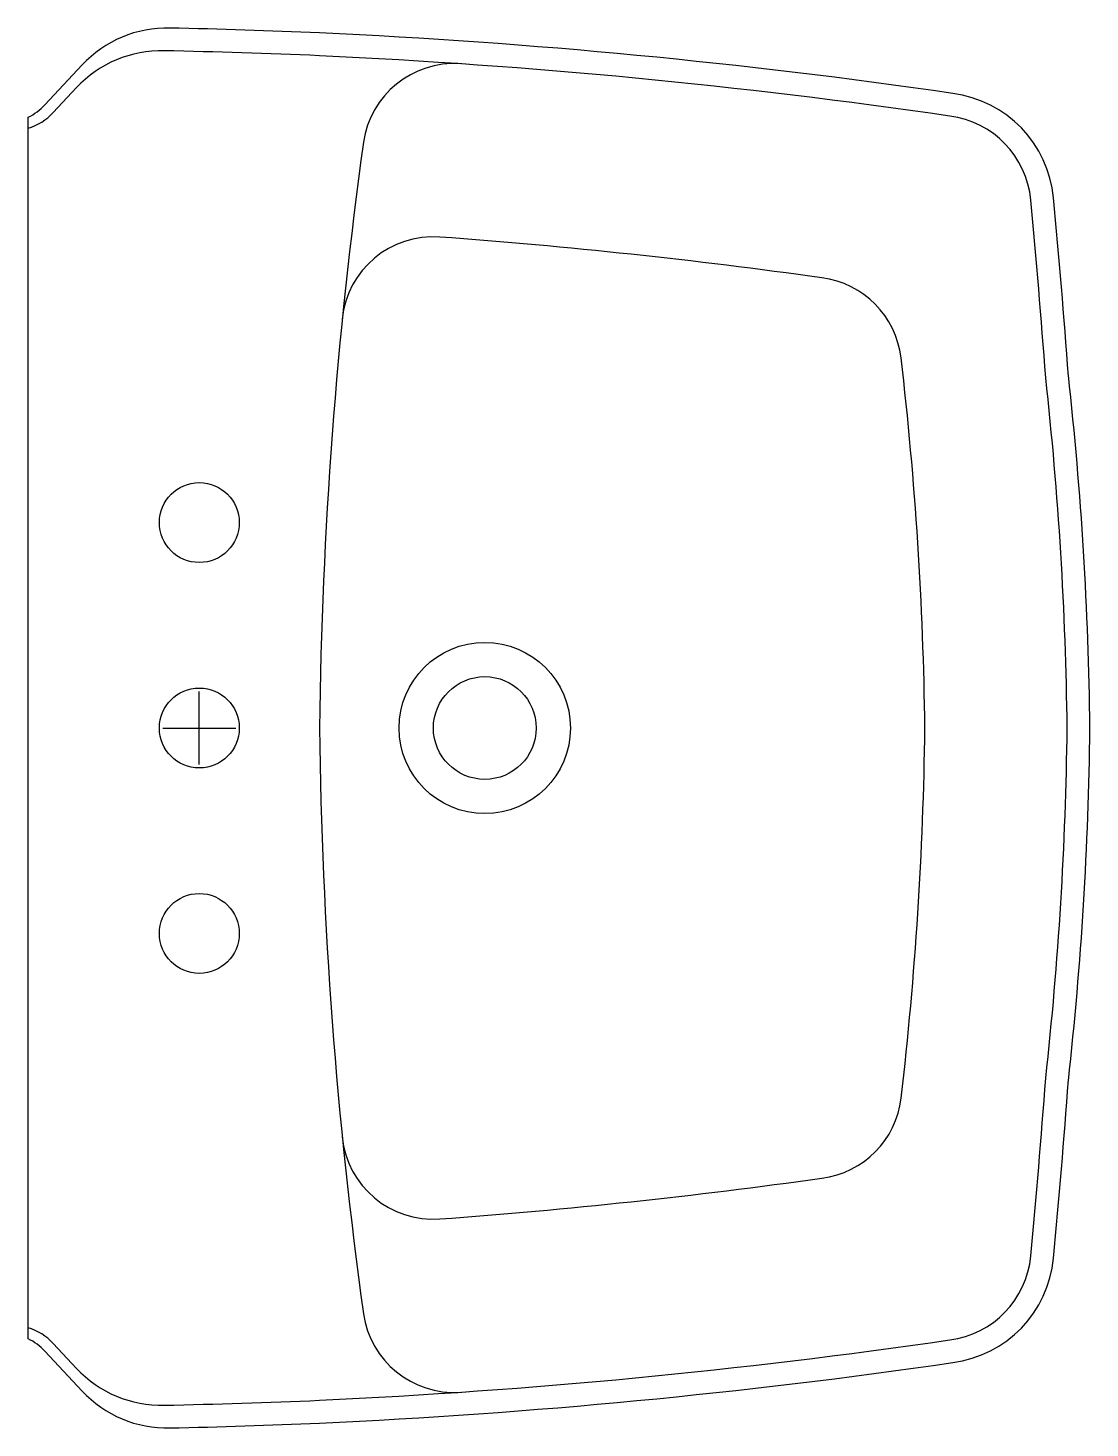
# Model space of a CAD drawing. Header units: millimetres. Extents: x 3.45 to 3.915, y 2.039 to 2.652.
import ezdxf

# ---------------------------------------------------------------- set-up
doc = ezdxf.new("R2010")
doc.units = ezdxf.units.MM
doc.header["$MEASUREMENT"] = 0
doc.layers.add('015', color=6, linetype='CONTINUOUS')
doc.layers.add('021', color=1, linetype='CONTINUOUS')

msp = doc.modelspace()

# ---------------------------------------------------------------- linework, layer by layer
at = {"layer": '015'}
for p, q in [((3.46153, 2.61537), (3.47174, 2.62629)), ((3.52547, 2.32977), (3.52547, 2.36177)), ((3.50947, 2.34577), (3.54147, 2.34577)), ((3.46153, 2.07618), (3.47174, 2.06526))]:
    msp.add_line(p, q, dxfattribs=at)
for centre, radius in [((3.52547, 2.43577), 0.0175), ((3.65047, 2.34577), 0.0375), ((3.65047, 2.34577), 0.0225), ((3.52547, 2.34577), 0.0175), ((3.52547, 2.25577), 0.0175)]:
    msp.add_circle(centre, radius, dxfattribs=at)
for centre, radius, start, end in [((3.509, 2.59146), 0.051, 88.7145, 136.92844), ((3.43205, -0.83734), 3.48067, 87.59436, 88.7145), ((3.44618, -0.19323), 2.83656, 81.73269, 87.3334), ((3.63698, 2.59681), 0.04, 86.08788, 172.03879), ((3.44327, 2.63244), 0.025, 286.73645, 316.92844), ((3.84873, 2.5732), 0.041, 5.40425, 82.53844), ((5.58342, 2.3246), 2.00538, 172.03879, 179.39504), ((0.29951, 2.23743), 3.60606, 4.16301, 5.40425), ((3.62787, 2.52093), 0.04, 85.79754, 174.26691), ((3.44444, 0.02458), 2.54308, 82.00697, 85.79754), ((3.79302, 2.50327), 0.04, 6.65049, 82.75403), ((2.28092, 2.32697), 1.56235, 0.68397, 6.65049), ((2.34323, 2.32705), 1.56235, 0.68397, 6.32664), ((5.58342, 2.36695), 2.00538, 180.60496, 187.96121), ((2.28092, 2.36442), 1.56235, 353.35554, 359.31603), ((2.34323, 2.3645), 1.56235, 353.67336, 359.31603), ((0.29951, 2.45412), 3.60606, 354.59575, 355.83699), ((3.79304, 2.18828), 0.04, 277.24632, 353.35554), ((3.62787, 2.17062), 0.04, 185.73309, 274.20242), ((3.44444, 4.66702), 2.54313, 274.20242, 277.99333), ((3.84873, 2.11835), 0.041, 277.46156, 354.59575), ((3.63698, 2.09474), 0.04, 187.96121, 273.91212), ((3.44327, 2.05911), 0.025, 43.07156, 73.26355), ((3.44618, 4.88478), 2.83656, 272.6666, 278.26731), ((3.509, 2.10009), 0.051, 223.07156, 271.2855), ((3.43205, 5.52889), 3.48067, 271.2855, 272.40564)]:
    msp.add_arc(centre, radius, start, end, dxfattribs=at)
at = {"layer": '021'}
for p, q in [((3.45788, 2.61878), (3.4742, 2.63624)), ((3.45047, 2.07822), (3.45047, 2.61333)), ((3.45788, 2.07277), (3.4742, 2.05531))]:
    msp.add_line(p, q, dxfattribs=at)
for centre, radius, start, end in [((3.51145, 2.60141), 0.051, 88.67735, 136.92844), ((3.43205, -0.83734), 3.49067, 87.60125, 88.67735), ((3.44612, -0.19397), 2.8473, 81.73646, 87.34226), ((3.43962, 2.63585), 0.025, 295.72613, 316.92844), ((3.84873, 2.5732), 0.051, 5.40425, 82.53844), ((0.29951, 2.23743), 3.61605, 4.16301, 5.40425), ((2.34323, 2.32705), 1.57234, 0.68397, 6.32664), ((2.34323, 2.3645), 1.57234, 353.67336, 359.31603), ((0.29951, 2.45412), 3.61606, 354.59575, 355.83699), ((3.84873, 2.11835), 0.051, 277.46156, 354.59575), ((3.43962, 2.05569), 0.025, 43.07156, 64.27387), ((3.44612, 4.88552), 2.8473, 272.65774, 278.26354), ((3.51145, 2.09014), 0.051, 223.07156, 271.32265), ((3.43205, 5.52889), 3.49067, 271.32265, 272.39875)]:
    msp.add_arc(centre, radius, start, end, dxfattribs=at)

doc.saveas('drawing.dxf')
